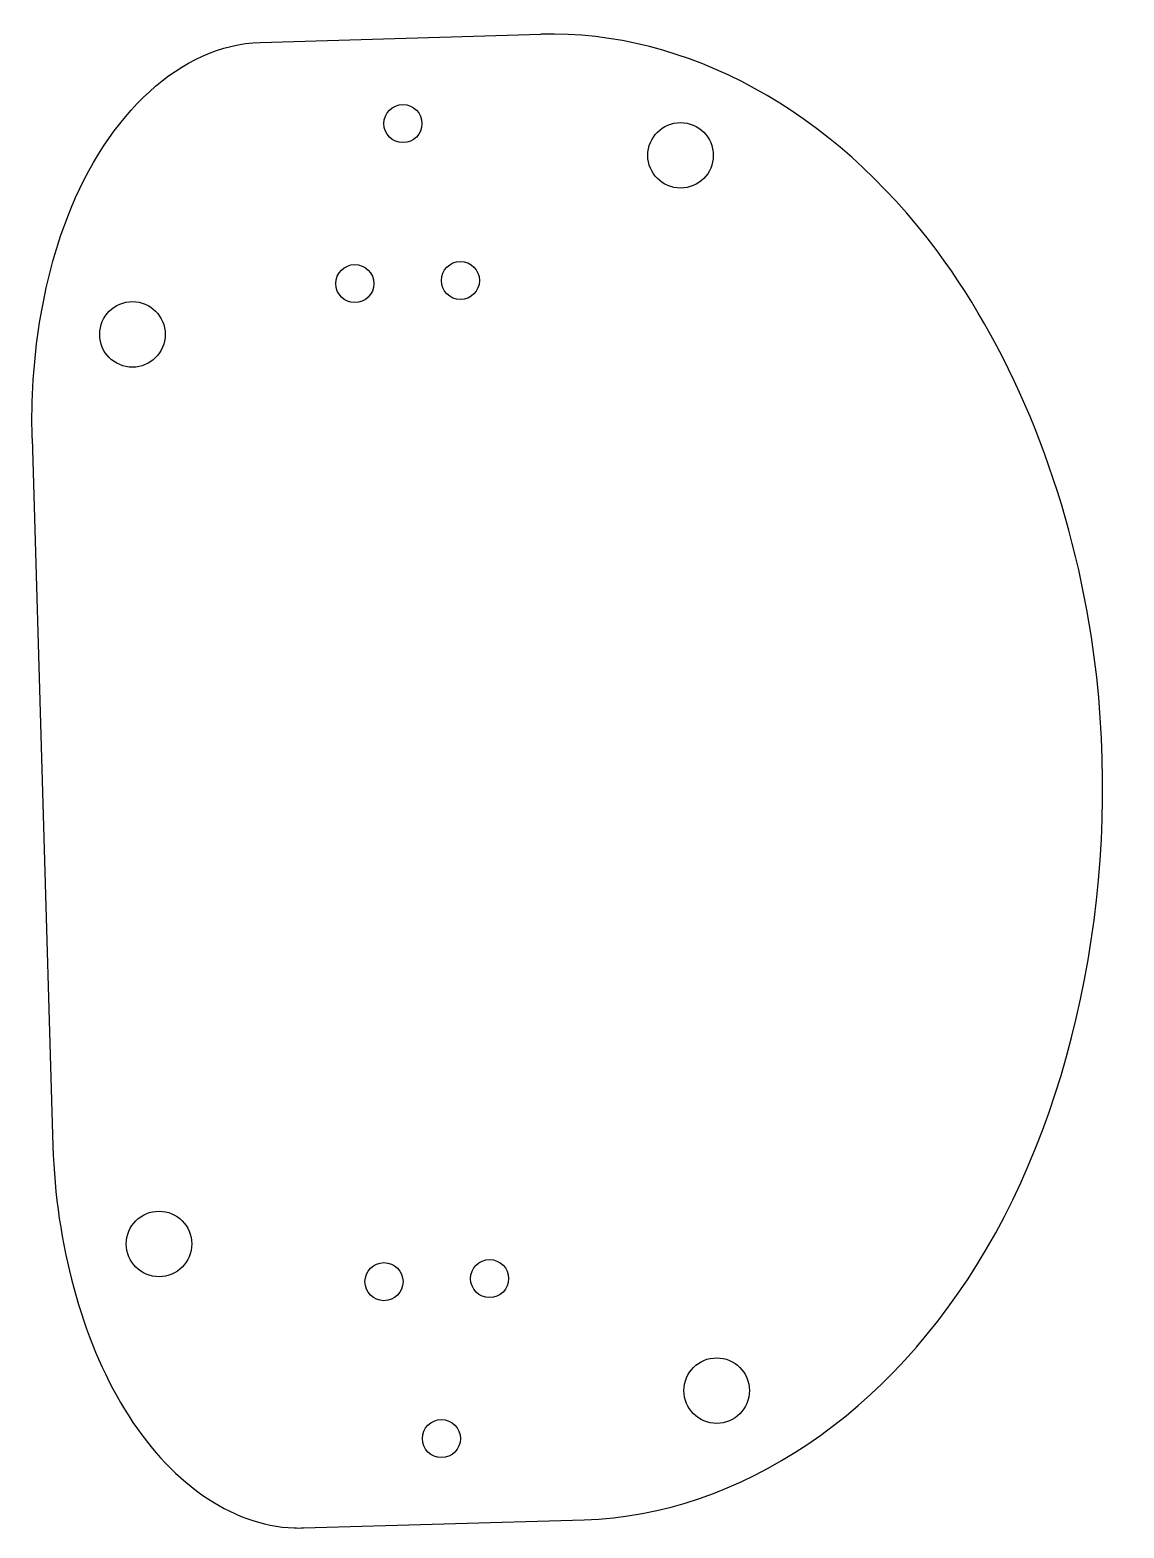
# Model space of a CAD drawing. Header units: millimetres. Extents: x -18 to 34.7, y -68.7 to 3.3.
import ezdxf

# ---------------------------------------------------------------- set-up
doc = ezdxf.new("R2010")
doc.units = ezdxf.units.MM

msp = doc.modelspace()

# ---------------------------------------------------------------- linework, layer by layer
for p, q in [((-6.889, 2.693), (6.605, 3.088)), ((-17.851, -16.332), (-16.855, -50.36)), ((-4.8, -68.711), (8.694, -68.316))]:
    msp.add_line(p, q)
for centre, radius in [((-0.022, -1.208), 0.915), ((13.328, -2.735), 1.575), ((2.74, -8.75), 0.915), ((-2.338, -8.899), 0.915), ((-13.031, -11.341), 1.575), ((-11.752, -55.06), 1.575), ((-0.934, -56.873), 0.915), ((4.143, -56.724), 0.915), ((15.066, -62.11), 1.575), ((1.827, -64.416), 0.915)]:
    msp.add_circle(centre, radius)
for points, knots in [([(8.694, -68.316), (16.188, -68.097), (23.44, -63.178), (28.047, -55.292), (32.768, -47.21), (34.655, -36.144), (33.085, -25.891), (32.017, -18.914), (29.401, -12.359), (25.664, -7.33), (20.655, -0.589), (13.609, 3.293), (6.605, 3.088)], [-3.141593, -3.141593, -3.141593, -3.141593, -2.282435, -2.282435, -2.282435, -1.40203, -1.40203, -1.40203, -0.803017, -0.803017, -0.803017, 0, 0, 0, 0]), ([(-17.851, -16.332), (-17.96, -12.583), (-17.361, -8.815), (-16.144, -5.677), (-14.221, -0.719), (-10.684, 2.582), (-6.889, 2.693)], [1.570796, 1.570796, 1.570796, 1.570796, 2.179578, 2.179578, 2.179578, 3.141593, 3.141593, 3.141593, 3.141593]), ([(-16.855, -50.36), (-16.718, -55.024), (-15.473, -59.632), (-13.412, -63.005), (-11.301, -66.461), (-8.319, -68.604), (-5.258, -68.71), (-5.105, -68.715), (-4.952, -68.716), (-4.8, -68.711)], [1.570796, 1.570796, 1.570796, 1.570796, 2.327487, 2.327487, 2.327487, 3.10289, 3.10289, 3.10289, 3.141593, 3.141593, 3.141593, 3.141593])]:
    msp.add_open_spline(points, degree=3, knots=knots)

doc.saveas('drawing.dxf')
